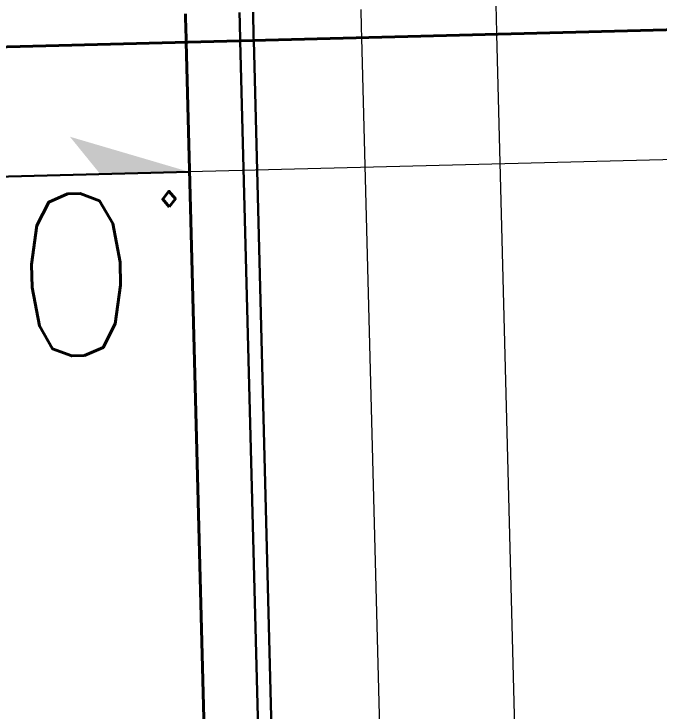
# Model space of a CAD drawing. Extents: x 2081963 to 2085386, y 738291 to 742228.
# Drawn here: x 2083673.85 to 2083697.72, y 741531.43 to 741557.23 of the extents above; entities that cross this region are included whole.
import ezdxf
from ezdxf.enums import TextEntityAlignment as Align

# ---------------------------------------------------------------- set-up
doc = ezdxf.new("R2010")
doc.units = 0
doc.header["$MEASUREMENT"] = 0
for name, color, linetype, lineweight in [('Prop Conc 2ft 6in Curb and Gutter', 1, 'Continuous', 30), ('Prop Conc 5in Monolithic Keyed In Island', 1, 'Continuous', 30), ('Prop Dimension', 7, 'Continuous', 13), ('Prop EOT', 3, 'Continuous', 40), ('Prop Horizontal Alignment', 2, 'Continuous', 70), ('Prop Horizontal Alignment Station Label', 2, 'Continuous', 40), ('Prop Lane Lines', 9, 'Continuous', 13), ('Prop Superelevation  Arrow CELL', 9, 'Continuous', 30), ('Prop Superelevation Label', 9, 'Continuous', 30)]:
    doc.layers.add(name, color=color, linetype=linetype, lineweight=lineweight)
doc.layers.add('Prop Conc 4in Sidewalk', color=51, linetype='Continuous', lineweight=13, true_color=0xffff91)
doc.styles.add('Style-STANDARD', font='STANDARD.shx')

# ---------------------------------------------------------------- blocks, each defined once
blk = doc.blocks.new('SUPRT_41')
at = {"layer": 'Prop Superelevation  Arrow CELL'}
blk.add_solid([(0, 0), (-2.140677, -0.691958), (-1.609401, -0.000042)], dxfattribs=at)
blk = doc.blocks.new('SUPLT_41')
at = {"layer": 'Prop Superelevation  Arrow CELL', "extrusion": (0, 0, -1), "xscale": 1.249992, "yscale": 1.249992, "zscale": 1.249992, "rotation": 179.998534}
blk.add_blockref('SUPRT_41', (0, 0), dxfattribs=at)
blk = doc.blocks.new('*U301')
at = {"layer": 'Prop Superelevation  Arrow CELL'}
blk.add_line((-12.495869, 3.169627), (12.495742, 3.817215), dxfattribs=at)
at = {"layer": 'Prop Superelevation  Arrow CELL', "xscale": 1.64042, "yscale": 1.64042, "zscale": 1.64042, "rotation": 1.507985}
blk.add_blockref('SUPLT_41', (12.495742, 3.817215), dxfattribs=at)
at = {"layer": 'Prop Superelevation Label', "style": 'Style-STANDARD'}
blk.add_text('.03', height=6, rotation=181.484329, dxfattribs=at).set_placement((7.046869, 2.979292), align=Align.CENTER)

msp = doc.modelspace()

# ---------------------------------------------------------------- linework, layer by layer
at = {"layer": 'Prop Conc 2ft 6in Curb and Gutter'}
for p, q in [((2083687.414, 741355.864), (2083682.222, 741556.234)), ((2083687.914, 741355.877), (2083682.722, 741556.247))]:
    msp.add_line(p, q, dxfattribs=at)
at = {"layer": 'Prop Conc 2ft 6in Curb and Gutter', "extrusion": (0, 0, -1)}
for radius in [970, 969.5]:
    msp.add_arc((-2084651.897, 741581.36), radius, 358.515671, 358.577566, dxfattribs=at)
at = {"layer": 'Prop Conc 4in Sidewalk', "color": 7, "linetype": 'Continuous'}
for p, q in [((2083696.911, 741356.11), (2083691.719, 741556.48)), ((2083691.913, 741355.98), (2083686.721, 741556.35))]:
    msp.add_line(p, q, dxfattribs=at)
at = {"layer": 'Prop Conc 4in Sidewalk', "color": 7, "linetype": 'Continuous', "extrusion": (0, 0, -1)}
for radius in [960.5, 965.5]:
    msp.add_arc((-2084651.897, 741581.36), radius, 358.515671, 358.577566, dxfattribs=at)
at = {"layer": 'Prop Conc 5in Monolithic Keyed In Island', "extrusion": (0, 0, -1)}
for radius in [1002, 998]:
    msp.add_arc((-2084651.897, 741581.36), radius, 358.515671, 14.256735, dxfattribs=at)
at = {"layer": 'Prop Dimension'}
msp.add_line((2083727.726, 741552.611), (2083680.347, 741551.384), dxfattribs=at)
at = {"layer": 'Prop EOT'}
msp.add_line((2083685.415, 741355.812), (2083680.223, 741556.182), dxfattribs=at)
at = {"layer": 'Prop EOT', "extrusion": (0, 0, -1)}
msp.add_arc((-2084651.897, 741581.36), 972, 358.515671, 358.577566, dxfattribs=at)
at = {"layer": 'Prop Horizontal Alignment', "extrusion": (0, 0, -1)}
msp.add_arc((-2084651.897, 741581.36), 1000, 358.515671, 14.256735, dxfattribs=at)
at = {"layer": 'Prop Horizontal Alignment Station Label', "color": 2, "linetype": 'Continuous', "lineweight": 40}
msp.add_line((2083653.732, 741555.495), (2083885.803, 741561.509), dxfattribs=at)
at = {"layer": 'Prop Lane Lines'}
msp.add_line((2083685.415, 741355.812), (2083680.223, 741556.182), dxfattribs=at)

# ---------------------------------------------------------------- block references
at = {"layer": 'Prop Superelevation  Arrow CELL'}
msp.add_blockref('*U301', (2083667.852, 741547.566), dxfattribs=at)

doc.saveas('drawing.dxf')
